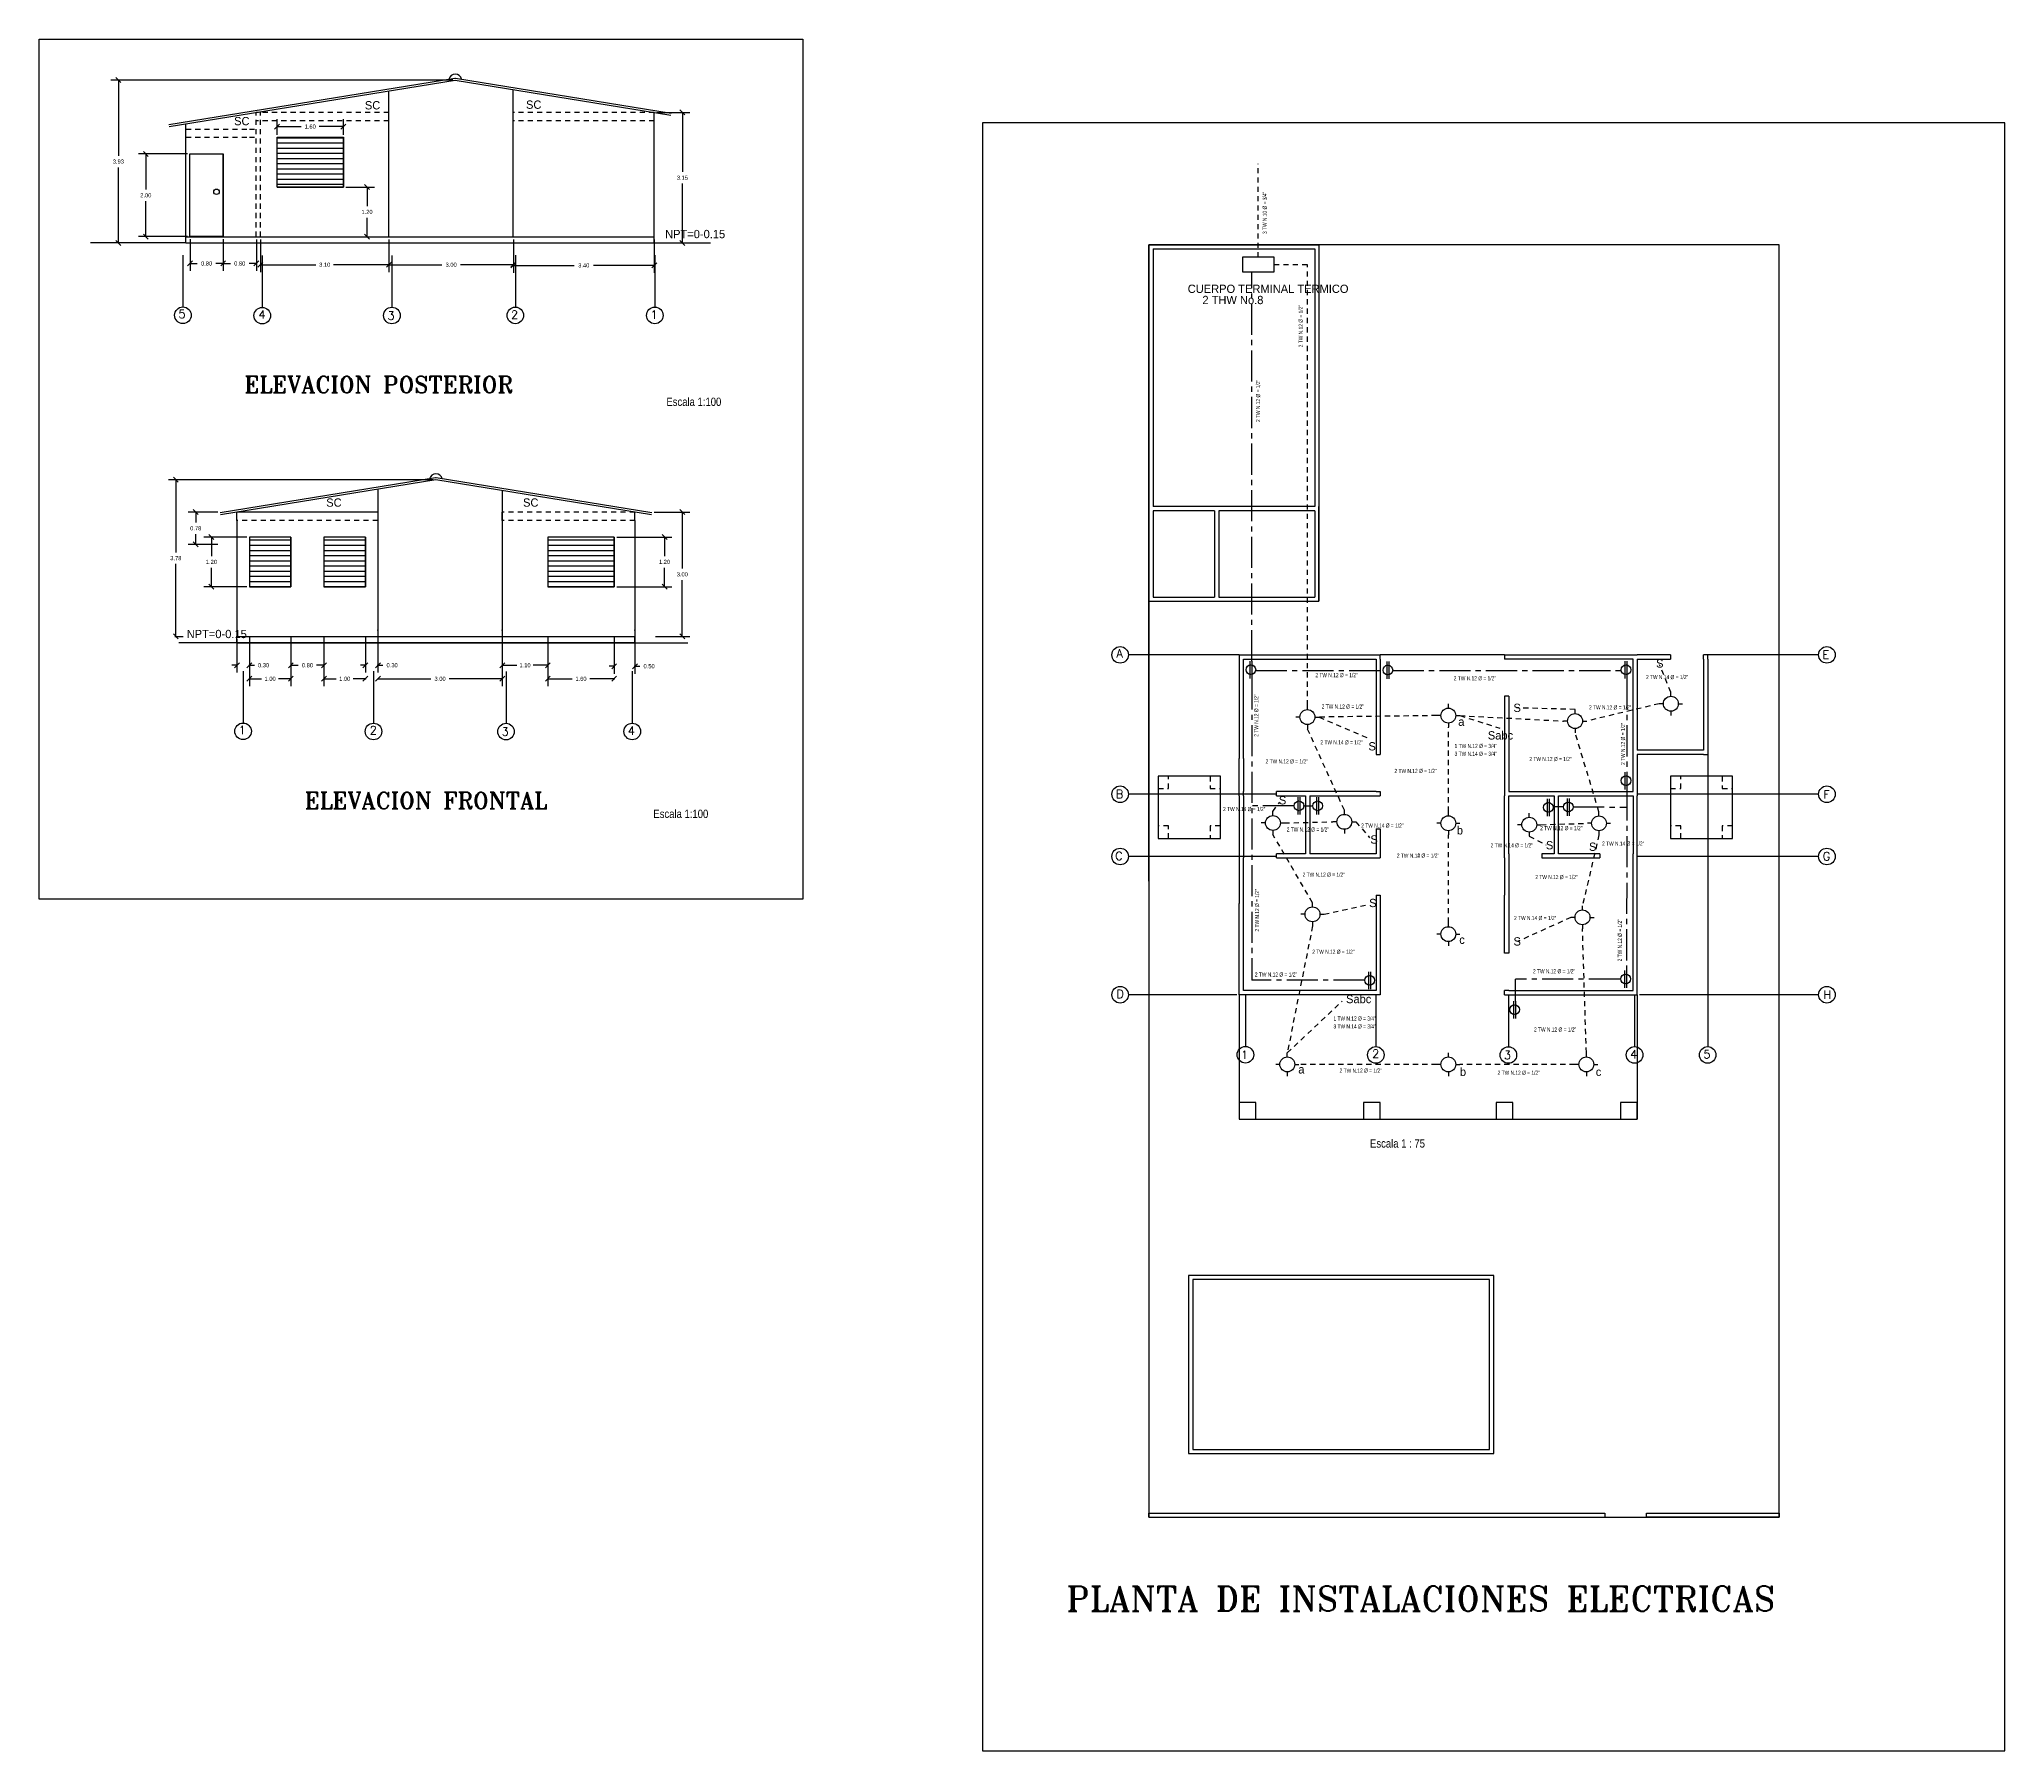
# Model space of a CAD drawing. Extents: x -52 to 126, y -84 to 6.
# Drawn here: x -4.39 to 43.02, y -83.82 to -42.53 of the extents above; entities that cross this region are included whole.
import ezdxf
from ezdxf.enums import TextEntityAlignment as Align

# ---------------------------------------------------------------- set-up
doc = ezdxf.new("R2010")
doc.units = 0
doc.header["$MEASUREMENT"] = 0
doc.linetypes.add('CENTER2', pattern=[1.125, 0.75, -0.125, 0.125, -0.125])
doc.linetypes.add('HIDDEN2', pattern=[0.1875, 0.125, -0.0625])
doc.layers.get('0').update_dxf_attribs({"linetype": 'CONTINUOUS'})
doc.layers.get('DEFPOINTS').update_dxf_attribs({"linetype": 'CONTINUOUS'})
for name, color, linetype in [('ALAMBRE', 8, 'HIDDEN2'), ('ALAMEMPO', 8, 'CENTER2'), ('DIMENSIONES', 2, 'CONTINUOUS'), ('FLECHAS', 8, 'CONTINUOUS'), ('FOCOS', 6, 'CONTINUOUS'), ('MARCO', 1, 'CONTINUOUS'), ('PAREDES', 7, 'CONTINUOUS'), ('PISCINA', 4, 'CONTINUOUS'), ('PUERTAS', 6, 'CONTINUOUS'), ('SWITCH', 4, 'CONTINUOUS'), ('TECHO', 5, 'CONTINUOUS'), ('TERRENO', 3, 'CONTINUOUS'), ('TEXTOS', 3, 'CONTINUOUS'), ('VENTANAS', 8, 'CONTINUOUS')]:
    doc.layers.add(name, color=color, linetype=linetype)
doc.styles.add('CITYBLUEPRINT', font='CIBT____.PFB', dxfattribs={"height": 0.2})
doc.styles.add('ROMANS', font='romans', dxfattribs={"height": 0.2})
doc.styles.add('ROMANT', font='romant', dxfattribs={"width": 2, "height": 0.4})
doc.styles.add('STYLE1', font='ARIALN.TTF', dxfattribs={"height": 0.2})
doc.dimstyles.get("Standard").update_dxf_attribs({"dimtxt": 0.18, "dimasz": 0.18, "dimexe": 0.18, "dimexo": 0.0625, "dimgap": 0.09, "dimtad": 0, "dimtih": 1, "dimtoh": 1, "dimzin": 0, "dimtxsty": 'CITYBLUEPRINT', "dimcen": 0.09, "dimazin": 3, "dimtfac": 1, "dimtofl": 0, "dimtmove": 0, "dimatfit": 3, "dimtolj": 1, "dimtzin": 0})

# ---------------------------------------------------------------- blocks, each defined once
blk = doc.blocks.new('*D143')
at = {"color": 0, "linetype": 'BYBLOCK'}
for p, q in [((-29.13, -77.998), (-28.269, -77.998)), ((-28.389, -78.058), (-28.509, -77.938)), ((-28.449, -77.998), (-28.449, -79.358)), ((-28.449, -80.998), (-28.449, -79.638)), ((-29.093, -80.998), (-28.269, -80.998)), ((-28.389, -81.058), (-28.509, -80.938))]:
    blk.add_line(p, q, dxfattribs=at)
at = {"layer": 'DEFPOINTS', "color": 0, "linetype": 'BYBLOCK'}
for p in [(-29.193, -77.998), (-29.155, -80.998), (-28.449, -80.998)]:
    blk.add_point(p, dxfattribs=at)
at = {"color": 0, "linetype": 'BYBLOCK'}
blk.add_text('3.00', height=0.1, dxfattribs=at).set_placement((-28.449, -79.498), align=Align.MIDDLE_CENTER)
blk = doc.blocks.new('*D144')
at = {"color": 0, "linetype": 'BYBLOCK'}
for p, q in [((-39.655, -77.998), (-40.367, -77.998)), ((-40.127, -78.058), (-40.247, -77.938)), ((-40.187, -77.998), (-40.187, -78.247)), ((-40.187, -78.776), (-40.187, -78.527)), ((-39.655, -78.776), (-40.367, -78.776)), ((-40.127, -78.836), (-40.247, -78.716))]:
    blk.add_line(p, q, dxfattribs=at)
at = {"layer": 'DEFPOINTS', "color": 0, "linetype": 'BYBLOCK'}
for p in [(-40.187, -77.998), (-39.593, -77.998), (-39.593, -78.776)]:
    blk.add_point(p, dxfattribs=at)
at = {"color": 0, "linetype": 'BYBLOCK'}
blk.add_text('0.78', height=0.1, dxfattribs=at).set_placement((-40.187, -78.387), align=Align.MIDDLE_CENTER)
blk = doc.blocks.new('*D145')
at = {"color": 0, "linetype": 'BYBLOCK'}
for p, q in [((-38.955, -78.598), (-39.989, -78.598)), ((-39.749, -78.658), (-39.869, -78.538)), ((-39.809, -78.598), (-39.809, -79.058)), ((-39.809, -79.798), (-39.809, -79.338)), ((-38.955, -79.798), (-39.989, -79.798)), ((-39.749, -79.858), (-39.869, -79.738))]:
    blk.add_line(p, q, dxfattribs=at)
at = {"layer": 'DEFPOINTS', "color": 0, "linetype": 'BYBLOCK'}
for p in [(-38.893, -78.598), (-39.809, -79.798), (-38.893, -79.798)]:
    blk.add_point(p, dxfattribs=at)
at = {"color": 0, "linetype": 'BYBLOCK'}
blk.add_text('1.20', height=0.1, dxfattribs=at).set_placement((-39.809, -79.198), align=Align.MIDDLE_CENTER)
blk = doc.blocks.new('*D146')
at = {"color": 0, "linetype": 'BYBLOCK'}
for p, q in [((-30.03, -78.598), (-28.698, -78.598)), ((-28.818, -78.658), (-28.938, -78.538)), ((-28.878, -78.598), (-28.878, -79.058)), ((-28.878, -79.798), (-28.878, -79.338)), ((-30.03, -79.798), (-28.698, -79.798)), ((-28.818, -79.858), (-28.938, -79.738))]:
    blk.add_line(p, q, dxfattribs=at)
at = {"layer": 'DEFPOINTS', "color": 0, "linetype": 'BYBLOCK'}
for p in [(-30.093, -78.598), (-30.093, -79.798), (-28.878, -79.798)]:
    blk.add_point(p, dxfattribs=at)
at = {"color": 0, "linetype": 'BYBLOCK'}
blk.add_text('1.20', height=0.1, dxfattribs=at).set_placement((-28.878, -79.198), align=Align.MIDDLE_CENTER)
blk = doc.blocks.new('*D147')
at = {"color": 0, "linetype": 'BYBLOCK'}
for p, q in [((-35.004, -83.798), (-41.395, -83.798)), ((-41.155, -83.858), (-41.275, -83.738)), ((-41.215, -83.798), (-41.215, -85.548)), ((-41.215, -87.578), (-41.215, -85.828)), ((-41.155, -87.638), (-41.275, -87.518)), ((-41.239, -87.578), (-41.035, -87.578))]:
    blk.add_line(p, q, dxfattribs=at)
at = {"layer": 'DEFPOINTS', "color": 0, "linetype": 'BYBLOCK'}
for p in [(-34.942, -83.798), (-41.301, -87.578), (-41.215, -87.578)]:
    blk.add_point(p, dxfattribs=at)
at = {"color": 0, "linetype": 'BYBLOCK'}
blk.add_text('3.78', height=0.1, dxfattribs=at).set_placement((-41.215, -85.688), align=Align.MIDDLE_CENTER)
blk = doc.blocks.new('*X148')
at = {"color": 0}
for p, q in [((-39.442, -85.25), (-38.442, -85.25)), ((-37.642, -85.25), (-36.642, -85.25)), ((-32.242, -85.25), (-30.642, -85.25)), ((-39.442, -85.375), (-38.442, -85.375)), ((-39.442, -85.5), (-38.442, -85.5)), ((-39.442, -85.625), (-38.442, -85.625)), ((-39.442, -85.75), (-38.442, -85.75)), ((-37.642, -85.375), (-36.642, -85.375)), ((-37.642, -85.5), (-36.642, -85.5)), ((-37.642, -85.625), (-36.642, -85.625)), ((-37.642, -85.75), (-36.642, -85.75)), ((-32.242, -85.375), (-30.642, -85.375)), ((-32.242, -85.5), (-30.642, -85.5)), ((-32.242, -85.625), (-30.642, -85.625)), ((-32.242, -85.75), (-30.642, -85.75)), ((-39.442, -85.875), (-38.442, -85.875)), ((-39.442, -86), (-38.442, -86)), ((-39.442, -86.125), (-38.442, -86.125)), ((-39.442, -86.25), (-38.442, -86.25)), ((-37.642, -85.875), (-36.642, -85.875)), ((-37.642, -86), (-36.642, -86)), ((-37.642, -86.125), (-36.642, -86.125)), ((-37.642, -86.25), (-36.642, -86.25)), ((-32.242, -85.875), (-30.642, -85.875)), ((-32.242, -86), (-30.642, -86)), ((-32.242, -86.125), (-30.642, -86.125)), ((-32.242, -86.25), (-30.642, -86.25)), ((-39.442, -86.375), (-38.442, -86.375)), ((-37.642, -86.375), (-36.642, -86.375)), ((-32.242, -86.375), (-30.642, -86.375))]:
    blk.add_line(p, q, dxfattribs=at)
blk = doc.blocks.new('*X149')
at = {"color": 0}
for p, q in [((-31.693, -62.875), (-30.093, -62.875)), ((-31.693, -63), (-30.093, -63)), ((-31.693, -63.125), (-30.093, -63.125)), ((-31.693, -63.25), (-30.093, -63.25)), ((-31.693, -63.375), (-30.093, -63.375)), ((-31.693, -63.5), (-30.093, -63.5)), ((-31.693, -63.625), (-30.093, -63.625)), ((-31.693, -63.75), (-30.093, -63.75)), ((-31.693, -63.875), (-30.093, -63.875)), ((-31.693, -64), (-30.093, -64))]:
    blk.add_line(p, q, dxfattribs=at)
blk = doc.blocks.new('*D150')
at = {"color": 0, "linetype": 'BYBLOCK'}
for p, q in [((-58.012, -89.358), (-58.012, -90.123)), ((-57.212, -89.358), (-57.212, -90.123)), ((-58.072, -90.003), (-57.952, -89.883)), ((-58.012, -89.943), (-57.836, -89.943)), ((-57.212, -89.943), (-57.389, -89.943)), ((-57.272, -90.003), (-57.152, -89.883))]:
    blk.add_line(p, q, dxfattribs=at)
at = {"layer": 'DEFPOINTS', "color": 0, "linetype": 'BYBLOCK'}
for p in [(-58.012, -89.295), (-57.212, -89.295), (-57.212, -89.943)]:
    blk.add_point(p, dxfattribs=at)
at = {"color": 0, "linetype": 'BYBLOCK'}
blk.add_text('0.80', height=0.1, dxfattribs=at).set_placement((-57.612, -89.943), align=Align.MIDDLE_CENTER)
blk = doc.blocks.new('*D151')
at = {"color": 0, "linetype": 'BYBLOCK'}
for p, q in [((-57.212, -89.358), (-57.212, -90.123)), ((-56.412, -89.361), (-56.412, -90.123)), ((-57.272, -90.003), (-57.152, -89.883)), ((-57.212, -89.943), (-57.036, -89.943)), ((-56.412, -89.943), (-56.589, -89.943)), ((-56.472, -90.003), (-56.352, -89.883))]:
    blk.add_line(p, q, dxfattribs=at)
at = {"layer": 'DEFPOINTS', "color": 0, "linetype": 'BYBLOCK'}
for p in [(-57.212, -89.295), (-56.412, -89.299), (-56.412, -89.943)]:
    blk.add_point(p, dxfattribs=at)
at = {"color": 0, "linetype": 'BYBLOCK'}
blk.add_text('0.80', height=0.1, dxfattribs=at).set_placement((-56.812, -89.943), align=Align.MIDDLE_CENTER)
blk = doc.blocks.new('*D152')
at = {"color": 0, "linetype": 'BYBLOCK'}
for p, q in [((-56.312, -89.361), (-56.312, -90.153)), ((-53.212, -89.361), (-53.212, -90.153)), ((-56.372, -90.033), (-56.252, -89.913)), ((-56.312, -89.973), (-54.977, -89.973)), ((-53.212, -89.973), (-54.547, -89.973)), ((-53.272, -90.033), (-53.152, -89.913))]:
    blk.add_line(p, q, dxfattribs=at)
at = {"layer": 'DEFPOINTS', "color": 0, "linetype": 'BYBLOCK'}
for p in [(-56.312, -89.299), (-53.212, -89.299), (-53.212, -89.973)]:
    blk.add_point(p, dxfattribs=at)
at = {"color": 0, "linetype": 'BYBLOCK'}
blk.add_text('3.10', height=0.1, dxfattribs=at).set_placement((-54.762, -89.973), align=Align.MIDDLE_CENTER)
blk = doc.blocks.new('*D153')
at = {"color": 0, "linetype": 'BYBLOCK'}
for p, q in [((-53.212, -89.361), (-53.212, -90.153)), ((-50.212, -89.361), (-50.212, -90.153)), ((-53.272, -90.033), (-53.152, -89.913)), ((-53.212, -89.973), (-51.936, -89.973)), ((-50.212, -89.973), (-51.489, -89.973)), ((-50.272, -90.033), (-50.152, -89.913))]:
    blk.add_line(p, q, dxfattribs=at)
at = {"layer": 'DEFPOINTS', "color": 0, "linetype": 'BYBLOCK'}
for p in [(-53.212, -89.299), (-50.212, -89.299), (-50.212, -89.973)]:
    blk.add_point(p, dxfattribs=at)
at = {"color": 0, "linetype": 'BYBLOCK'}
blk.add_text('3.00', height=0.1, dxfattribs=at).set_placement((-51.712, -89.973), align=Align.MIDDLE_CENTER)
blk = doc.blocks.new('*D154')
at = {"color": 0, "linetype": 'BYBLOCK'}
for p, q in [((-50.212, -89.424), (-50.212, -90.169)), ((-46.812, -89.361), (-46.812, -90.169)), ((-50.272, -90.049), (-50.152, -89.929)), ((-50.212, -89.989), (-48.744, -89.989)), ((-46.812, -89.989), (-48.281, -89.989)), ((-46.872, -90.049), (-46.752, -89.929))]:
    blk.add_line(p, q, dxfattribs=at)
at = {"layer": 'DEFPOINTS', "color": 0, "linetype": 'BYBLOCK'}
for p in [(-50.212, -89.361), (-46.812, -89.299), (-46.812, -89.989)]:
    blk.add_point(p, dxfattribs=at)
at = {"color": 0, "linetype": 'BYBLOCK'}
blk.add_text('3.40', height=0.1, dxfattribs=at).set_placement((-48.512, -89.989), align=Align.MIDDLE_CENTER)
blk = doc.blocks.new('*D155')
at = {"color": 0, "linetype": 'BYBLOCK'}
for p, q in [((-46.074, -86.359), (-46.194, -86.239)), ((-46.75, -86.299), (-45.954, -86.299)), ((-46.134, -86.299), (-46.134, -87.734)), ((-46.134, -89.449), (-46.134, -88.014)), ((-46.75, -89.449), (-45.954, -89.449)), ((-46.074, -89.509), (-46.194, -89.389))]:
    blk.add_line(p, q, dxfattribs=at)
at = {"layer": 'DEFPOINTS', "color": 0, "linetype": 'BYBLOCK'}
for p in [(-46.812, -86.299), (-46.812, -89.449), (-46.134, -89.449)]:
    blk.add_point(p, dxfattribs=at)
at = {"color": 0, "linetype": 'BYBLOCK'}
blk.add_text('3.15', height=0.1, dxfattribs=at).set_placement((-46.134, -87.874), align=Align.MIDDLE_CENTER)
blk = doc.blocks.new('*D156')
at = {"color": 0, "linetype": 'BYBLOCK'}
for p, q in [((-59.018, -87.359), (-59.138, -87.239)), ((-58.075, -87.299), (-59.258, -87.299)), ((-59.078, -87.299), (-59.078, -88.157)), ((-59.078, -89.295), (-59.078, -88.437)), ((-58.075, -89.295), (-59.258, -89.295)), ((-59.018, -89.355), (-59.138, -89.235))]:
    blk.add_line(p, q, dxfattribs=at)
at = {"layer": 'DEFPOINTS', "color": 0, "linetype": 'BYBLOCK'}
for p in [(-59.078, -87.299), (-58.012, -87.299), (-58.012, -89.295)]:
    blk.add_point(p, dxfattribs=at)
at = {"color": 0, "linetype": 'BYBLOCK'}
blk.add_text('2.00', height=0.1, dxfattribs=at).set_placement((-59.078, -88.297), align=Align.MIDDLE_CENTER)
blk = doc.blocks.new('*D157')
at = {"color": 0, "linetype": 'BYBLOCK'}
for p, q in [((-55.972, -86.699), (-55.852, -86.579)), ((-55.912, -86.836), (-55.912, -86.459)), ((-55.912, -86.639), (-55.327, -86.639)), ((-54.312, -86.639), (-54.897, -86.639)), ((-54.372, -86.699), (-54.252, -86.579)), ((-54.312, -86.836), (-54.312, -86.459))]:
    blk.add_line(p, q, dxfattribs=at)
at = {"layer": 'DEFPOINTS', "color": 0, "linetype": 'BYBLOCK'}
for p in [(-54.312, -86.639), (-55.912, -86.899), (-54.312, -86.899)]:
    blk.add_point(p, dxfattribs=at)
at = {"color": 0, "linetype": 'BYBLOCK'}
blk.add_text('1.60', height=0.1, dxfattribs=at).set_placement((-55.112, -86.639), align=Align.MIDDLE_CENTER)
blk = doc.blocks.new('*D158')
at = {"color": 0, "linetype": 'BYBLOCK'}
for p, q in [((-54.25, -88.099), (-53.562, -88.099)), ((-53.682, -88.159), (-53.802, -88.039)), ((-53.742, -88.099), (-53.742, -88.559)), ((-53.742, -89.299), (-53.742, -88.839)), ((-54.25, -89.299), (-53.562, -89.299)), ((-53.682, -89.359), (-53.802, -89.239))]:
    blk.add_line(p, q, dxfattribs=at)
at = {"layer": 'DEFPOINTS', "color": 0, "linetype": 'BYBLOCK'}
for p in [(-54.312, -88.099), (-54.312, -89.299), (-53.742, -89.299)]:
    blk.add_point(p, dxfattribs=at)
at = {"color": 0, "linetype": 'BYBLOCK'}
blk.add_text('1.20', height=0.1, dxfattribs=at).set_placement((-53.742, -88.699), align=Align.MIDDLE_CENTER)
blk = doc.blocks.new('*D159')
at = {"color": 0, "linetype": 'BYBLOCK'}
for p, q in [((-51.675, -85.519), (-59.921, -85.519)), ((-59.681, -85.579), (-59.801, -85.459)), ((-59.741, -85.519), (-59.741, -87.344)), ((-59.741, -89.449), (-59.741, -87.624)), ((-58.175, -89.449), (-59.921, -89.449)), ((-59.681, -89.509), (-59.801, -89.389))]:
    blk.add_line(p, q, dxfattribs=at)
at = {"layer": 'DEFPOINTS', "color": 0, "linetype": 'BYBLOCK'}
for p in [(-51.612, -85.519), (-59.741, -89.449), (-58.112, -89.449)]:
    blk.add_point(p, dxfattribs=at)
at = {"color": 0, "linetype": 'BYBLOCK'}
blk.add_text('3.93', height=0.1, dxfattribs=at).set_placement((-59.741, -87.484), align=Align.MIDDLE_CENTER)

msp = doc.modelspace()

# ---------------------------------------------------------------- linework, layer by layer
at = {"layer": 'ALAMBRE'}
for p, q in [((25.012, -47.79), (25.012, -45.538)), ((25.394, -47.968), (26.199, -47.968)), ((26.199, -58.605), (26.199, -47.968)), ((34.966, -58.283), (34.696, -57.626)), ((32.656, -58.701), (31.24, -58.662)), ((34.686, -58.563), (32.936, -58.981)), ((27.089, -61.132), (26.199, -59.165)), ((29.318, -58.849), (26.48, -58.885)), ((26.48, -58.885), (27.699, -59.41)), ((29.598, -61.167), (29.598, -59.129)), ((29.878, -58.849), (32.376, -58.981)), ((29.878, -58.849), (30.837, -59.151)), ((33.232, -61.168), (32.656, -59.261)), ((25.365, -61.16), (25.53, -60.941)), ((25.645, -61.44), (26.809, -61.412)), ((27.369, -61.412), (27.699, -61.798)), ((31.83, -61.481), (32.952, -61.448)), ((26.321, -63.364), (25.365, -61.72)), ((29.598, -63.842), (29.598, -61.727)), ((31.55, -61.761), (31.96, -61.971)), ((33.232, -61.728), (32.834, -63.437)), ((26.601, -63.644), (27.67, -63.409)), ((26.321, -63.924), (25.713, -66.985)), ((26.601, -63.644), (26.601, -63.644)), ((32.554, -63.717), (31.269, -64.301)), ((32.927, -66.985), (32.834, -63.997)), ((25.713, -66.985), (27.036, -65.74)), ((29.318, -67.265), (25.994, -67.265)), ((32.647, -67.265), (29.878, -67.265))]:
    msp.add_line(p, q, dxfattribs=at)
at = {"layer": 'ALAMEMPO'}
for p, q in [((24.854, -57.536), (24.854, -48.145)), ((24.955, -57.757), (28.022, -57.757)), ((28.256, -57.757), (33.769, -57.757)), ((24.854, -57.955), (24.854, -65.231)), ((33.907, -57.957), (33.907, -60.212)), ((33.907, -60.631), (33.895, -64.998)), ((25.876, -61.024), (24.854, -61.024)), ((26.099, -61.03), (26.329, -61.03)), ((32.377, -61.052), (32.12, -61.052)), ((32.611, -61.052), (33.906, -61.056)), ((27.575, -65.231), (24.854, -65.231)), ((33.734, -65.212), (31.215, -65.212)), ((31.215, -65.738), (31.215, -65.212))]:
    msp.add_line(p, q, dxfattribs=at)
at = {"layer": 'DEFPOINTS', "color": 0, "linetype": 'BYBLOCK'}
for p in [(0.674, -55.74), (0.674, -55.74), (1.674, -55.74), (1.674, -55.74), (2.474, -55.74), (2.474, -55.74), (3.474, -55.74), (3.474, -55.802), (7.874, -55.74), (7.874, -55.802), (9.474, -55.74), (9.474, -55.74)]:
    msp.add_point(p, dxfattribs=at)
at = {"layer": 'DIMENSIONES', "color": 2, "linetype": 'BYBLOCK'}
for p, q in [((3.774, -56.852), (3.774, -57.813)), ((6.774, -56.852), (6.774, -58.141)), ((9.974, -56.852), (9.974, -57.838)), ((0.374, -57.002), (0.374, -57.813)), ((0.674, -56.94), (0.674, -58.141)), ((0.674, -56.94), (0.674, -57.813)), ((1.674, -56.94), (1.674, -58.141)), ((1.674, -56.94), (1.674, -57.813)), ((2.474, -56.94), (2.474, -58.141)), ((3.474, -56.94), (3.474, -57.813)), ((7.874, -56.94), (7.874, -58.141)), ((9.474, -56.94), (9.474, -57.838)), ((0.374, -57.633), (0.254, -57.633)), ((0.314, -57.693), (0.434, -57.573)), ((0.614, -57.693), (0.734, -57.573)), ((0.674, -57.633), (0.794, -57.633)), ((1.614, -57.693), (1.734, -57.573)), ((1.674, -57.633), (1.85, -57.633)), ((2.474, -57.633), (2.297, -57.633)), ((2.414, -57.693), (2.534, -57.573)), ((3.474, -57.633), (3.354, -57.633)), ((3.414, -57.693), (3.534, -57.573)), ((3.714, -57.693), (3.834, -57.573)), ((3.774, -57.633), (3.894, -57.633)), ((6.714, -57.693), (6.834, -57.573)), ((6.774, -57.633), (7.125, -57.633)), ((7.874, -57.633), (7.522, -57.633)), ((7.814, -57.693), (7.934, -57.573)), ((9.474, -57.658), (9.354, -57.658)), ((9.414, -57.718), (9.534, -57.598)), ((9.914, -57.718), (10.034, -57.598)), ((9.974, -57.658), (10.094, -57.658)), ((0.614, -58.021), (0.734, -57.901)), ((0.674, -57.961), (0.967, -57.961)), ((1.674, -57.961), (1.38, -57.961)), ((1.614, -58.021), (1.734, -57.901)), ((2.414, -58.021), (2.534, -57.901)), ((2.474, -57.961), (2.767, -57.961)), ((3.474, -57.961), (3.18, -57.961)), ((3.414, -58.021), (3.534, -57.901)), ((3.714, -58.021), (3.834, -57.901)), ((3.774, -57.961), (5.05, -57.961)), ((6.774, -57.961), (5.497, -57.961)), ((6.714, -58.021), (6.834, -57.901)), ((7.814, -58.021), (7.934, -57.901)), ((7.874, -57.961), (8.459, -57.961)), ((9.474, -57.961), (8.889, -57.961)), ((9.414, -58.021), (9.534, -57.901))]:
    msp.add_line(p, q, dxfattribs=at)
for p in [(0.674, -57.633), (2.474, -57.633), (3.774, -57.633), (7.874, -57.633), (9.974, -57.658), (1.674, -57.961), (3.474, -57.961), (6.774, -57.961), (9.474, -57.961)]:
    msp.add_point(p, dxfattribs=at)
at = {"layer": 'FLECHAS'}
for p, q in [((24.554, -57.384), (21.88, -57.384)), ((38.53, -57.384), (35.856, -57.384)), ((35.854, -59.784), (35.854, -65.584)), ((25.454, -60.746), (21.88, -60.746)), ((38.53, -60.746), (34.154, -60.746)), ((25.454, -62.249), (21.88, -62.249)), ((38.53, -62.249), (34.154, -62.249)), ((24.492, -65.584), (21.88, -65.584)), ((38.53, -65.584), (34.21, -65.584))]:
    msp.add_line(p, q, dxfattribs=at)
for points in [[(-0.93, -47.74), (-0.93, -48.989)], [(0.985, -47.746), (0.985, -48.711), (0.985, -48.999)], [(4.112, -47.747), (4.112, -48.996)], [(7.09, -47.74), (7.09, -48.705), (7.09, -48.993)], [(10.455, -47.74), (10.455, -48.705), (10.455, -48.993)], [(0.522, -57.779), (0.522, -59.028)], [(3.668, -57.779), (3.668, -58.744), (3.668, -59.032)], [(6.865, -57.786), (6.865, -59.035)], [(9.91, -57.779), (9.91, -58.744), (9.91, -59.032)], [(24.703, -65.584), (24.703, -66.832)], [(27.848, -65.584), (27.848, -66.548), (27.848, -66.836)], [(31.046, -65.591), (31.046, -66.839)], [(34.091, -65.584), (34.091, -66.548), (34.091, -66.836)], [(35.854, -65.584), (35.854, -66.548), (35.854, -66.836)]]:
    msp.add_lwpolyline(points, dxfattribs=at)
at = {"layer": 'FOCOS'}
for p, q in [((34.966, -58.383), (34.966, -58.283)), ((26.199, -58.705), (26.199, -58.605)), ((29.598, -58.669), (29.598, -58.569)), ((32.656, -58.801), (32.656, -58.701)), ((34.786, -58.563), (34.686, -58.563)), ((34.966, -58.743), (34.966, -58.843)), ((35.146, -58.563), (35.246, -58.563)), ((26.019, -58.885), (25.919, -58.885)), ((26.199, -59.065), (26.199, -59.165)), ((26.38, -58.885), (26.48, -58.885)), ((29.418, -58.849), (29.318, -58.849)), ((29.598, -59.029), (29.598, -59.129)), ((29.778, -58.849), (29.878, -58.849)), ((32.476, -58.981), (32.376, -58.981)), ((32.656, -59.161), (32.656, -59.261)), ((32.836, -58.981), (32.936, -58.981)), ((25.365, -61.26), (25.365, -61.16)), ((27.089, -61.232), (27.089, -61.132)), ((25.185, -61.44), (25.085, -61.44)), ((25.365, -61.62), (25.365, -61.72)), ((25.545, -61.44), (25.645, -61.44)), ((26.909, -61.412), (26.809, -61.412)), ((27.089, -61.592), (27.089, -61.692)), ((27.269, -61.412), (27.369, -61.412)), ((29.418, -61.447), (29.318, -61.447)), ((29.598, -61.267), (29.598, -61.167)), ((29.598, -61.627), (29.598, -61.727)), ((29.778, -61.447), (29.878, -61.447)), ((31.37, -61.481), (31.27, -61.481)), ((31.55, -61.301), (31.55, -61.201)), ((31.73, -61.481), (31.83, -61.481)), ((33.052, -61.448), (32.952, -61.448)), ((33.232, -61.268), (33.232, -61.168)), ((33.232, -61.628), (33.232, -61.728)), ((33.412, -61.448), (33.512, -61.448)), ((31.55, -61.661), (31.55, -61.761)), ((26.321, -63.464), (26.321, -63.364)), ((32.834, -63.537), (32.834, -63.437)), ((26.141, -63.644), (26.041, -63.644)), ((26.321, -63.824), (26.321, -63.924)), ((26.501, -63.644), (26.601, -63.644)), ((29.598, -63.942), (29.598, -63.842)), ((32.654, -63.717), (32.554, -63.717)), ((32.834, -63.897), (32.834, -63.997)), ((33.014, -63.717), (33.114, -63.717)), ((29.418, -64.122), (29.318, -64.122)), ((29.598, -64.302), (29.598, -64.402)), ((29.778, -64.122), (29.878, -64.122)), ((25.533, -67.265), (25.433, -67.265)), ((25.713, -67.085), (25.713, -66.985)), ((25.894, -67.265), (25.994, -67.265)), ((29.418, -67.265), (29.318, -67.265)), ((29.598, -67.085), (29.598, -66.985)), ((29.778, -67.265), (29.878, -67.265)), ((32.747, -67.265), (32.647, -67.265)), ((32.927, -67.085), (32.927, -66.985)), ((33.107, -67.265), (33.207, -67.265)), ((25.713, -67.445), (25.713, -67.545)), ((29.598, -67.445), (29.598, -67.545)), ((32.927, -67.445), (32.927, -67.545))]:
    msp.add_line(p, q, dxfattribs=at)
for centre in [(26.199, -58.885), (29.598, -58.849), (34.966, -58.563), (32.656, -58.981), (25.365, -61.44), (27.089, -61.412), (29.598, -61.447), (31.55, -61.481), (33.232, -61.448), (26.321, -63.644), (29.598, -64.122), (32.834, -63.717), (25.713, -67.265), (29.598, -67.265), (32.927, -67.265)]:
    msp.add_circle(centre, 0.18, dxfattribs=at)
at = {"layer": 'MARCO'}
for points in [[(-4.394, -42.531), (14.026, -42.531), (14.026, -63.277), (-4.394, -63.277)], [(18.362, -44.55), (18.362, -83.824), (43.019, -83.824), (43.019, -44.55)]]:
    msp.add_lwpolyline(points, close=True, dxfattribs=at)
for centre in [(-0.93, -49.189), (0.985, -49.199), (4.112, -49.196), (7.09, -49.193), (10.455, -49.193), (21.68, -57.384), (38.73, -57.384), (0.522, -59.228), (3.668, -59.232), (6.865, -59.235), (9.91, -59.232), (21.68, -60.746), (38.73, -60.746), (21.68, -62.249), (38.73, -62.249), (21.68, -65.584), (38.73, -65.584), (24.703, -67.032), (27.848, -67.036), (31.046, -67.039), (34.091, -67.036), (35.854, -67.036)]:
    msp.add_circle(centre, 0.2, dxfattribs=at)
at = {"layer": 'PAREDES'}
for p, q in [((4.041, -47.296), (4.041, -43.776)), ((7.041, -47.296), (7.041, -43.744)), ((10.441, -47.296), (10.441, -44.296)), ((-0.859, -47.296), (-0.859, -44.573)), ((1.341, -44.896), (2.941, -44.896)), ((1.341, -46.096), (1.341, -44.896)), ((2.941, -46.096), (2.941, -44.896)), ((-0.759, -45.296), (0.041, -45.296)), ((-0.759, -47.292), (-0.759, -45.296)), ((0.041, -47.296), (0.041, -45.296)), ((1.341, -46.096), (2.941, -46.096)), ((-0.859, -47.446), (-0.859, -47.296)), ((-0.859, -47.296), (10.441, -47.296)), ((10.441, -47.446), (10.441, -47.296)), ((-0.859, -47.446), (10.441, -47.446)), ((22.375, -47.49), (26.475, -47.49)), ((22.375, -47.49), (22.375, -56.09)), ((22.475, -47.59), (26.375, -47.59)), ((22.475, -47.59), (22.475, -53.805)), ((26.375, -47.59), (26.375, -53.805)), ((26.475, -47.49), (26.475, -56.09)), ((3.774, -53.387), (3.774, -56.94)), ((6.774, -53.42), (6.774, -56.94)), ((0.374, -54.14), (0.374, -53.94)), ((3.774, -53.94), (0.374, -53.94)), ((6.774, -54.14), (6.774, -53.94)), ((9.974, -54.14), (9.974, -53.94)), ((22.375, -56.09), (22.375, -53.805)), ((26.375, -53.805), (22.475, -53.805)), ((23.96, -53.905), (22.475, -53.905)), ((22.475, -53.905), (22.475, -55.99)), ((23.96, -53.905), (23.96, -55.99)), ((24.06, -53.905), (24.06, -55.99)), ((26.375, -53.905), (24.06, -53.905)), ((26.375, -53.905), (26.375, -55.99)), ((26.475, -56.09), (26.475, -53.805)), ((0.374, -54.14), (0.374, -56.94)), ((0.374, -54.14), (0.374, -54.14)), ((9.974, -54.14), (9.974, -56.94)), ((0.674, -54.54), (0.674, -55.74)), ((1.674, -54.54), (0.674, -54.54)), ((1.674, -54.54), (1.674, -55.74)), ((2.474, -54.54), (2.474, -55.74)), ((3.474, -54.54), (2.474, -54.54)), ((3.474, -54.54), (3.474, -55.74)), ((7.874, -54.54), (7.874, -55.74)), ((9.474, -54.54), (7.874, -54.54)), ((9.474, -54.54), (9.474, -55.74)), ((1.674, -55.74), (0.674, -55.74)), ((3.474, -55.74), (2.474, -55.74)), ((9.474, -55.74), (7.874, -55.74)), ((22.375, -56.09), (26.475, -56.09)), ((22.375, -56.09), (26.475, -56.09)), ((22.475, -55.99), (23.96, -55.99)), ((24.06, -55.99), (26.375, -55.99)), ((0.374, -56.94), (3.774, -56.94)), ((0.374, -57.09), (0.374, -56.94)), ((0.374, -57.09), (3.774, -57.09)), ((3.674, -56.94), (9.974, -56.94)), ((3.674, -57.09), (9.974, -57.09)), ((9.974, -57.09), (9.974, -56.94)), ((24.554, -57.384), (24.554, -59.884)), ((24.554, -57.384), (27.954, -57.384)), ((24.654, -59.884), (24.654, -57.484)), ((24.654, -57.484), (27.654, -57.484)), ((27.654, -57.484), (27.854, -57.484)), ((27.854, -57.484), (27.854, -59.784)), ((30.954, -57.384), (27.954, -57.384)), ((27.954, -57.484), (27.954, -57.384)), ((27.954, -57.484), (27.954, -59.784)), ((30.954, -57.384), (34.154, -57.384)), ((30.954, -57.384), (30.954, -57.484)), ((30.954, -57.384), (30.954, -57.384)), ((31.054, -57.484), (30.954, -57.484)), ((34.054, -57.484), (31.054, -57.484)), ((31.054, -57.484), (31.054, -57.484)), ((31.054, -57.484), (31.054, -57.484)), ((34.054, -60.684), (34.054, -57.484)), ((34.954, -57.384), (34.154, -57.384)), ((34.154, -57.484), (34.154, -59.684)), ((34.154, -57.484), (34.954, -57.484)), ((34.954, -57.384), (34.954, -57.484)), ((35.854, -57.384), (35.754, -57.384)), ((35.754, -57.484), (35.754, -57.384)), ((35.754, -57.484), (35.754, -59.684)), ((35.854, -57.484), (35.854, -57.384)), ((35.854, -57.484), (35.854, -59.784)), ((30.954, -58.384), (30.954, -60.784)), ((31.054, -58.384), (30.954, -58.384)), ((31.054, -58.384), (31.054, -60.684)), ((35.754, -59.684), (34.154, -59.684)), ((24.554, -60.784), (24.554, -59.884)), ((24.654, -59.884), (24.654, -60.684)), ((27.854, -59.784), (27.954, -59.784)), ((35.754, -59.784), (34.154, -59.784)), ((34.154, -59.784), (34.154, -60.784)), ((35.754, -59.784), (35.854, -59.784)), ((24.654, -60.784), (24.654, -60.684)), ((27.854, -60.684), (25.454, -60.684)), ((25.454, -60.784), (25.454, -60.684)), ((27.054, -60.684), (27.054, -60.684)), ((27.854, -60.684), (27.954, -60.684)), ((27.954, -60.684), (27.954, -60.784)), ((31.054, -60.684), (34.054, -60.684)), ((24.554, -60.784), (24.554, -63.384)), ((24.654, -60.784), (24.654, -62.184)), ((25.454, -60.784), (26.154, -60.784)), ((26.154, -60.784), (26.154, -62.184)), ((26.254, -60.784), (26.254, -62.184)), ((26.254, -60.784), (27.854, -60.784)), ((27.854, -60.784), (27.954, -60.784)), ((30.954, -61.584), (30.954, -60.784)), ((31.054, -62.184), (31.054, -60.784)), ((31.054, -60.784), (32.154, -60.784)), ((32.154, -60.784), (32.154, -62.184)), ((32.254, -62.184), (32.254, -60.784)), ((32.254, -60.784), (34.054, -60.784)), ((34.054, -60.784), (34.054, -62.184)), ((34.154, -61.984), (34.154, -60.784)), ((27.854, -61.584), (27.854, -62.184)), ((27.854, -61.584), (27.954, -61.584)), ((27.954, -61.584), (27.954, -62.284)), ((30.954, -61.984), (30.954, -61.584)), ((30.954, -62.284), (30.954, -61.984)), ((34.154, -65.584), (34.154, -61.984)), ((24.654, -62.184), (24.654, -62.284)), ((24.654, -62.184), (24.654, -62.184)), ((24.654, -65.484), (24.654, -62.284)), ((25.454, -62.284), (25.454, -62.184)), ((26.154, -62.184), (25.454, -62.184)), ((25.454, -62.284), (27.854, -62.284)), ((27.854, -62.184), (26.254, -62.184)), ((27.854, -62.284), (27.954, -62.284)), ((30.954, -62.184), (30.954, -62.184)), ((30.954, -62.284), (30.954, -63.184)), ((31.054, -62.184), (31.054, -62.284)), ((31.054, -62.284), (31.054, -63.184)), ((31.054, -62.284), (31.054, -62.284)), ((31.054, -62.284), (31.054, -62.284)), ((31.854, -62.184), (31.854, -62.284)), ((31.954, -62.184), (31.854, -62.184)), ((31.854, -62.284), (33.254, -62.284)), ((32.154, -62.184), (31.954, -62.184)), ((33.254, -62.184), (32.254, -62.184)), ((33.254, -62.184), (33.254, -62.284)), ((34.054, -62.284), (34.054, -62.184)), ((34.054, -65.484), (34.054, -62.284)), ((34.054, -62.284), (34.054, -62.284)), ((24.554, -65.584), (24.554, -63.384)), ((27.854, -63.184), (27.854, -65.484)), ((27.854, -63.184), (27.954, -63.184)), ((27.954, -63.184), (27.954, -65.584)), ((30.954, -64.584), (30.954, -63.184)), ((31.054, -63.184), (31.054, -64.584)), ((31.054, -64.584), (30.954, -64.584)), ((24.554, -65.584), (24.554, -68.584)), ((27.954, -65.584), (24.554, -65.584)), ((27.854, -65.484), (24.654, -65.484)), ((31.054, -65.484), (30.954, -65.484)), ((30.954, -65.584), (30.954, -65.484)), ((30.954, -65.584), (34.154, -65.584)), ((31.054, -65.484), (34.054, -65.484)), ((34.154, -65.584), (34.154, -68.584)), ((24.554, -68.584), (34.154, -68.584)), ((22.375, -78.09), (33.375, -78.09)), ((22.375, -78.19), (22.375, -78.09)), ((22.375, -78.19), (33.375, -78.19)), ((33.375, -78.09), (33.375, -78.19)), ((33.375, -78.09), (33.375, -78.09)), ((34.375, -78.09), (37.575, -78.09)), ((34.375, -78.19), (34.375, -78.09)), ((34.375, -78.19), (37.575, -78.19)), ((37.575, -78.19), (34.375, -78.19)), ((34.375, -78.19), (34.375, -78.19)), ((37.575, -78.09), (37.575, -78.19))]:
    msp.add_line(p, q, dxfattribs=at)
at = {"layer": 'PAREDES', "linetype": 'HIDDEN2'}
for p, q in [((4.041, -44.296), (0.841, -44.296)), ((0.841, -47.296), (0.841, -44.296)), ((4.041, -44.496), (0.841, -44.496)), ((0.941, -47.296), (0.941, -44.296)), ((10.441, -44.296), (7.041, -44.296)), ((10.441, -44.496), (7.041, -44.496)), ((3.774, -53.94), (0.374, -53.94)), ((9.974, -53.94), (6.774, -53.94)), ((3.774, -54.14), (0.374, -54.14)), ((9.974, -54.14), (6.774, -54.14))]:
    msp.add_line(p, q, dxfattribs=at)
for points in [[(-0.859, -44.696), (0.673, -44.696), (0.841, -44.696)], [(-0.859, -44.896), (0.673, -44.896), (0.841, -44.896)]]:
    msp.add_lwpolyline(points, dxfattribs=at)
at = {"layer": 'PAREDES'}
for points in [[(22.6, -61.811), (24.1, -61.811), (24.1, -60.311), (22.6, -60.311)], [(34.955, -61.811), (36.455, -61.811), (36.455, -60.311), (34.955, -60.311)], [(24.554, -68.584), (24.954, -68.584), (24.954, -68.184), (24.554, -68.184)], [(27.554, -68.584), (27.954, -68.584), (27.954, -68.184), (27.554, -68.184)], [(30.754, -68.584), (31.154, -68.584), (31.154, -68.184), (30.754, -68.184)], [(33.754, -68.584), (34.154, -68.584), (34.154, -68.184), (33.754, -68.184)]]:
    msp.add_lwpolyline(points, close=True, dxfattribs=at)
at = {"layer": 'PAREDES', "linetype": 'HIDDEN2'}
for points in [[(22.6, -60.611), (22.85, -60.611), (22.85, -60.311), (22.6, -60.311)], [(23.85, -60.611), (24.1, -60.611), (24.1, -60.311), (23.85, -60.311)], [(34.955, -60.611), (35.205, -60.611), (35.205, -60.311), (34.955, -60.311)], [(36.205, -60.611), (36.455, -60.611), (36.455, -60.311), (36.205, -60.311)], [(22.6, -61.811), (22.85, -61.811), (22.85, -61.511), (22.6, -61.511)], [(23.85, -61.811), (24.1, -61.811), (24.1, -61.511), (23.85, -61.511)], [(34.955, -61.811), (35.205, -61.811), (35.205, -61.511), (34.955, -61.511)], [(36.205, -61.811), (36.455, -61.811), (36.455, -61.511), (36.205, -61.511)]]:
    msp.add_lwpolyline(points, close=True, dxfattribs=at)
at = {"layer": 'PISCINA'}
for points in [[(23.332, -72.357), (23.332, -76.657), (30.692, -76.657), (30.692, -72.357)], [(23.432, -72.457), (23.432, -76.557), (30.592, -76.557), (30.592, -72.457)]]:
    msp.add_lwpolyline(points, close=True, dxfattribs=at)
at = {"layer": 'PUERTAS'}
msp.add_lwpolyline([(0.041, -45.296), (0.041, -47.292), (-0.759, -47.292), (-0.759, -45.296)], close=True, dxfattribs=at)
msp.add_circle((-0.119, -46.211), 0.0656, dxfattribs=at)
at = {"layer": 'SWITCH'}
for p, q in [((24.806, -57.536), (24.806, -57.955)), ((24.854, -57.536), (24.854, -57.955)), ((28.112, -57.546), (28.112, -57.965)), ((28.16, -57.546), (28.16, -57.965)), ((33.859, -57.538), (33.859, -57.957)), ((33.907, -57.538), (33.907, -57.957)), ((33.859, -60.212), (33.859, -60.631)), ((33.907, -60.212), (33.907, -60.631)), ((25.97, -60.821), (25.97, -61.239)), ((26.018, -60.821), (26.018, -61.239)), ((26.418, -60.821), (26.418, -61.239)), ((26.466, -60.821), (26.466, -61.239)), ((31.981, -60.859), (31.981, -61.278)), ((32.029, -60.859), (32.029, -61.278)), ((32.467, -60.846), (32.467, -61.265)), ((32.515, -60.846), (32.515, -61.265)), ((27.675, -65.03), (27.675, -65.449)), ((27.723, -65.03), (27.723, -65.449)), ((33.847, -64.998), (33.847, -65.416)), ((33.895, -64.998), (33.895, -65.416)), ((31.167, -65.738), (31.167, -66.157)), ((31.215, -65.738), (31.215, -66.157))]:
    msp.add_line(p, q, dxfattribs=at)
msp.add_lwpolyline([(24.629, -47.79), (24.629, -48.145), (25.394, -48.145), (25.394, -47.79)], close=True, dxfattribs=at)
for centre in [(24.834, -57.742), (28.139, -57.752), (33.886, -57.744), (33.886, -60.418), (25.997, -61.026), (26.445, -61.026), (32.008, -61.065), (32.494, -61.052), (27.702, -65.236), (33.875, -65.204), (31.195, -65.944)]:
    msp.add_circle(centre, 0.117, dxfattribs=at)
at = {"layer": 'TECHO'}
for p, q in [((-1.267, -44.588), (5.633, -43.467)), ((-1.259, -44.638), (5.641, -43.516)), ((5.633, -43.467), (5.649, -43.467)), ((5.641, -43.516), (10.841, -44.361)), ((5.649, -43.467), (10.849, -44.312)), ((5.166, -53.111), (-0.034, -53.956)), ((5.174, -53.16), (-0.026, -54.005)), ((5.182, -53.111), (5.166, -53.111)), ((10.374, -54.005), (5.174, -53.16)), ((10.382, -53.956), (5.182, -53.111))]:
    msp.add_line(p, q, dxfattribs=at)
for centre, start, end in [((5.641, -43.529), 14.1416, 165.9722), ((5.175, -53.173), 14.0278, 165.8584)]:
    msp.add_arc(centre, 0.158, start, end, dxfattribs=at)
at = {"layer": 'TERRENO'}
for p, q in [((-0.859, -47.446), (-3.16, -47.446)), ((-0.859, -47.446), (11.801, -47.446)), ((22.375, -62.84), (22.375, -47.49)), ((-0.214, -57.09), (-1.028, -57.09)), ((9.974, -57.09), (-0.214, -57.09)), ((9.974, -57.09), (11.255, -57.09))]:
    msp.add_line(p, q, dxfattribs=at)
msp.add_lwpolyline([(37.575, -78.19), (37.575, -47.49), (22.375, -47.49), (22.375, -78.19)], close=True, dxfattribs=at)
at = {"layer": 'TEXTOS', "color": 0, "linetype": 'BYBLOCK'}
for p in [(3.774, -56.79), (3.774, -56.79), (6.774, -56.79), (6.774, -56.79), (9.974, -56.79), (0.374, -56.94)]:
    msp.add_point(p, dxfattribs=at)
at = {"layer": 'VENTANAS'}
for points in [[(2.941, -44.896), (2.941, -46.096), (1.341, -46.096), (1.341, -44.896)], [(0.674, -54.54), (0.674, -55.74), (1.674, -55.74), (1.674, -54.54)], [(2.474, -54.54), (2.474, -55.74), (3.474, -55.74), (3.474, -54.54)], [(7.874, -54.54), (7.874, -55.74), (9.474, -55.74), (9.474, -54.54)]]:
    msp.add_lwpolyline(points, close=True, dxfattribs=at)

# ---------------------------------------------------------------- block references
at = {"layer": 'VENTANAS', "xscale": -1}
msp.add_blockref('*X149', (-28.752, 17.962), dxfattribs=at)
at = {"layer": 'VENTANAS'}
msp.add_blockref('*X148', (40.115, 30.638), dxfattribs=at)

# ---------------------------------------------------------------- texts
at = {"layer": 'DIMENSIONES', "style": 'STYLE1'}
for s, p in [('Escala 1:100', (10.734, -51.377)), ('Escala 1:100', (10.42, -61.319)), ('Escala 1 : 75', (27.709, -69.272))]:
    msp.add_text(s, height=0.2, dxfattribs=at).set_placement(p)
at = {"layer": 'DIMENSIONES', "color": 2, "linetype": 'BYBLOCK'}
for s, p in [('0.30', (1.017, -57.633)), ('0.80', (2.074, -57.633)), ('0.30', (4.117, -57.633)), ('1.10', (7.324, -57.633)), ('0.50', (10.317, -57.658)), ('1.00', (1.174, -57.961)), ('1.00', (2.974, -57.961)), ('3.00', (5.274, -57.961)), ('1.60', (8.674, -57.961))]:
    msp.add_text(s, height=0.1, dxfattribs=at).set_placement(p, align=Align.MIDDLE_CENTER)
at = {"layer": 'MARCO', "style": 'ROMANS'}
for s, p in [('5', (-1.036, -49.258)), ('4', (0.894, -49.271)), ('3', (4.006, -49.298)), ('2', (6.985, -49.277)), ('1', (10.35, -49.277)), ('A', (21.589, -57.446)), ('E', (38.62, -57.479)), ('1', (0.415, -59.296)), ('2', (3.577, -59.304)), ('3', (6.759, -59.336)), ('4', (9.805, -59.315)), ('B', (21.576, -60.842)), ('F', (38.643, -60.853)), ('C', (21.562, -62.335)), ('G', (38.632, -62.343)), ('D', (21.589, -65.665)), ('H', (38.643, -65.681)), ('1', (24.596, -67.134)), ('2', (27.758, -67.108)), ('3', (30.939, -67.141)), ('4', (33.986, -67.12)), ('5', (35.749, -67.12))]:
    msp.add_text(s, height=0.2, dxfattribs=at).set_placement(p)
at = {"layer": 'TERRENO', "style": 'CITYBLUEPRINT'}
for p in [(10.703, -47.33), (-0.838, -56.98)]:
    msp.add_text('NPT=0-0.15', height=0.2, dxfattribs=at).set_placement(p)
at = {"layer": 'TEXTOS'}
for s, height, style, p in [('SC', 0.2, 'CITYBLUEPRINT', (3.46, -44.223)), ('SC', 0.2, 'CITYBLUEPRINT', (7.348, -44.208)), ('SC', 0.2, 'CITYBLUEPRINT', (0.306, -44.605)), ('CUERPO TERMINAL TERMICO', 0.2, 'CITYBLUEPRINT', (23.311, -48.651)), ('2 THW No.8', 0.2, 'CITYBLUEPRINT', (23.665, -48.921)), ('ELEVACION POSTERIOR', 0.4, 'ROMANT', (0.554, -51.061)), ('SC', 0.2, 'CITYBLUEPRINT', (2.528, -53.809)), ('SC', 0.2, 'CITYBLUEPRINT', (7.276, -53.809)), ('S', 0.2, 'CITYBLUEPRINT', (34.61, -57.691)), ('S', 0.2, 'CITYBLUEPRINT', (31.169, -58.762)), ('a', 0.2, 'CITYBLUEPRINT', (29.837, -59.096)), ('Sabc', 0.2, 'CITYBLUEPRINT', (30.551, -59.426)), ('S', 0.2, 'CITYBLUEPRINT', (27.67, -59.69)), ('ELEVACION FRONTAL', 0.4, 'ROMANT', (2.008, -61.1)), ('S', 0.2, 'CITYBLUEPRINT', (25.51, -60.992)), ('b', 0.2, 'CITYBLUEPRINT', (29.803, -61.716)), ('S', 0.2, 'CITYBLUEPRINT', (27.716, -61.938)), ('S', 0.2, 'CITYBLUEPRINT', (31.952, -62.076)), ('S', 0.2, 'CITYBLUEPRINT', (32.991, -62.113)), ('S', 0.2, 'CITYBLUEPRINT', (27.687, -63.47)), ('c', 0.2, 'CITYBLUEPRINT', (29.862, -64.357)), ('S', 0.2, 'CITYBLUEPRINT', (31.17, -64.397)), ('Sabc', 0.2, 'CITYBLUEPRINT', (27.13, -65.788)), ('a', 0.2, 'CITYBLUEPRINT', (25.978, -67.485)), ('b', 0.2, 'CITYBLUEPRINT', (29.877, -67.544)), ('c', 0.2, 'CITYBLUEPRINT', (33.155, -67.544)), ('PLANTA DE INSTALACIONES ELECTRICAS', 0.6, 'ROMANT', (20.382, -80.457))]:
    msp.add_text(s, height=height, dxfattribs=dict(at, style=style)).set_placement(p)
at = {"layer": 'TEXTOS', "width": 0.7}
for s, p in [('3 TW N.10 %%c = 3/4"', (25.219, -47.229)), ('2 TW N.12 %%c = 1/2"', (26.087, -49.961)), ('2 TW N.12 %%c = 1/2"', (25.058, -51.766)), ('2 TW N.12 %%c = 1/2"', (25.014, -59.358)), ('2 TW N.12 %%c = 1/2"', (33.861, -60.04)), ('2 TW N.12 %%c = 1/2"', (25.033, -64.059)), ('2 TW N.12 %%c = 1/2"', (33.785, -64.779))]:
    msp.add_text(s, height=0.1, rotation=90, dxfattribs=at).set_placement(p)
for s, p in [('2 TW N.12 %%c = 1/2"', (26.391, -57.922)), ('2 TW N.12 %%c = 1/2"', (29.729, -57.998)), ('2 TW N.14 %%c = 1/2"', (34.366, -57.97)), ('2 TW N.12 %%c = 1/2"', (26.542, -58.68)), ('2 TW N.12 %%c = 1/2"', (32.992, -58.7)), ('2 TW N.14 %%c = 1/2"', (26.512, -59.543)), ('3 TW N.14 %%c = 3/4"', (29.748, -59.82)), ('1 TW N.12 %%c = 3/4"', (29.748, -59.631)), ('2 TW N.12 %%c = 1/2"', (25.189, -60.004)), ('2 TW N.12 %%c = 1/2"', (28.299, -60.234)), ('2 TW N.12 %%c = 1/2"', (31.553, -59.946)), ('2 TW N.14 %%c = 1/2"', (24.164, -61.154)), ('2 TW N.12 %%c = 1/2"', (25.699, -61.648)), ('2 TW N.14 %%c = 1/2"', (27.497, -61.552)), ('2 TW N.12 %%c = 1/2"', (31.813, -61.614)), ('2 TW N.14 %%c = 1/2"', (30.619, -62.028)), ('2 TW N.14 %%c = 1/2"', (33.307, -61.987)), ('2 TW N.14 %%c = 1/2"', (28.356, -62.277)), ('2 TW N.12 %%c = 1/2"', (28.356, -62.277)), ('2 TW N.12 %%c = 1/2"', (26.082, -62.737)), ('2 TW N.12 %%c = 1/2"', (31.696, -62.795)), ('2 TW N.14 %%c = 1/2"', (31.183, -63.783)), ('2 TW N.12 %%c = 1/2"', (26.315, -64.597)), ('2 TW N.12 %%c = 1/2"', (24.93, -65.147)), ('2 TW N.12 %%c = 1/2"', (31.639, -65.067)), ('3 TW N.14 %%c = 3/4"', (26.827, -66.398)), ('1 TW N.12 %%c = 3/4"', (26.827, -66.208)), ('2 TW N.12 %%c = 1/2"', (31.664, -66.474)), ('2 TW N.12 %%c = 1/2"', (26.974, -67.464)), ('2 TW N.12 %%c = 1/2"', (30.786, -67.516))]:
    msp.add_text(s, height=0.1, dxfattribs=at).set_placement(p)

# ---------------------------------------------------------------- dimensions: what is measured, and where the dimension line sits
at = {"layer": 'DIMENSIONES'}
for base, p1, p2, picture, middle, set_off in [((-2.487, -47.446), (5.641, -43.516), (-0.859, -47.446), '*D159', (-2.487, -45.481), (57.254, 42.003)), ((11.12, -47.446), (10.441, -44.296), (10.441, -47.446), '*D155', (11.12, -45.871), (57.254, 42.003)), ((-1.825, -45.296), (-0.759, -47.292), (-0.759, -45.296), '*D156', (-1.825, -46.294), (57.254, 42.003)), ((3.511, -47.296), (2.941, -46.096), (2.941, -47.296), '*D158', (3.511, -46.696), (57.254, 42.003)), ((-1.099, -56.94), (5.174, -53.16), (-1.186, -56.94), '*D147', (-1.099, -55.05), (40.115, 30.638)), ((-0.621, -53.94), (-0.026, -54.718), (-0.026, -53.94), '*D144', (-0.621, -54.329), (39.567, 24.058)), ((11.118, -56.94), (10.374, -53.94), (10.411, -56.94), '*D143', (11.118, -55.44), (39.567, 24.058)), ((-0.242, -55.74), (0.674, -54.54), (0.674, -55.74), '*D145', (-0.242, -55.14), (39.567, 24.058)), ((10.689, -55.74), (9.474, -54.54), (9.474, -55.74), '*D146', (10.689, -55.14), (39.567, 24.058))]:
    dim = msp.add_linear_dim(base=base, p1=p1, p2=p2, angle=90, dimstyle='Standard', dxfattribs=at)
    dim.commit()
    dim.dimension.update_dxf_attribs({"geometry": picture, "text_midpoint": middle, "insert": set_off})
for base, p1, p2, picture, middle in [((2.941, -44.636), (1.341, -44.896), (2.941, -44.896), '*D157', (2.141, -44.636)), ((0.041, -47.94), (-0.759, -47.292), (0.041, -47.292), '*D150', (-0.359, -47.94)), ((0.841, -47.94), (0.041, -47.292), (0.841, -47.296), '*D151', (0.441, -47.94)), ((4.041, -47.971), (0.941, -47.296), (4.041, -47.296), '*D152', (2.491, -47.971)), ((7.041, -47.971), (4.041, -47.296), (7.041, -47.296), '*D153', (5.541, -47.971)), ((10.441, -47.986), (7.041, -47.359), (10.441, -47.296), '*D154', (8.741, -47.986))]:
    dim = msp.add_linear_dim(base=base, p1=p1, p2=p2, dimstyle='Standard', dxfattribs=at)
    dim.commit()
    dim.dimension.update_dxf_attribs({"geometry": picture, "text_midpoint": middle, "insert": (57.254, 42.003)})

doc.saveas('drawing.dxf')
